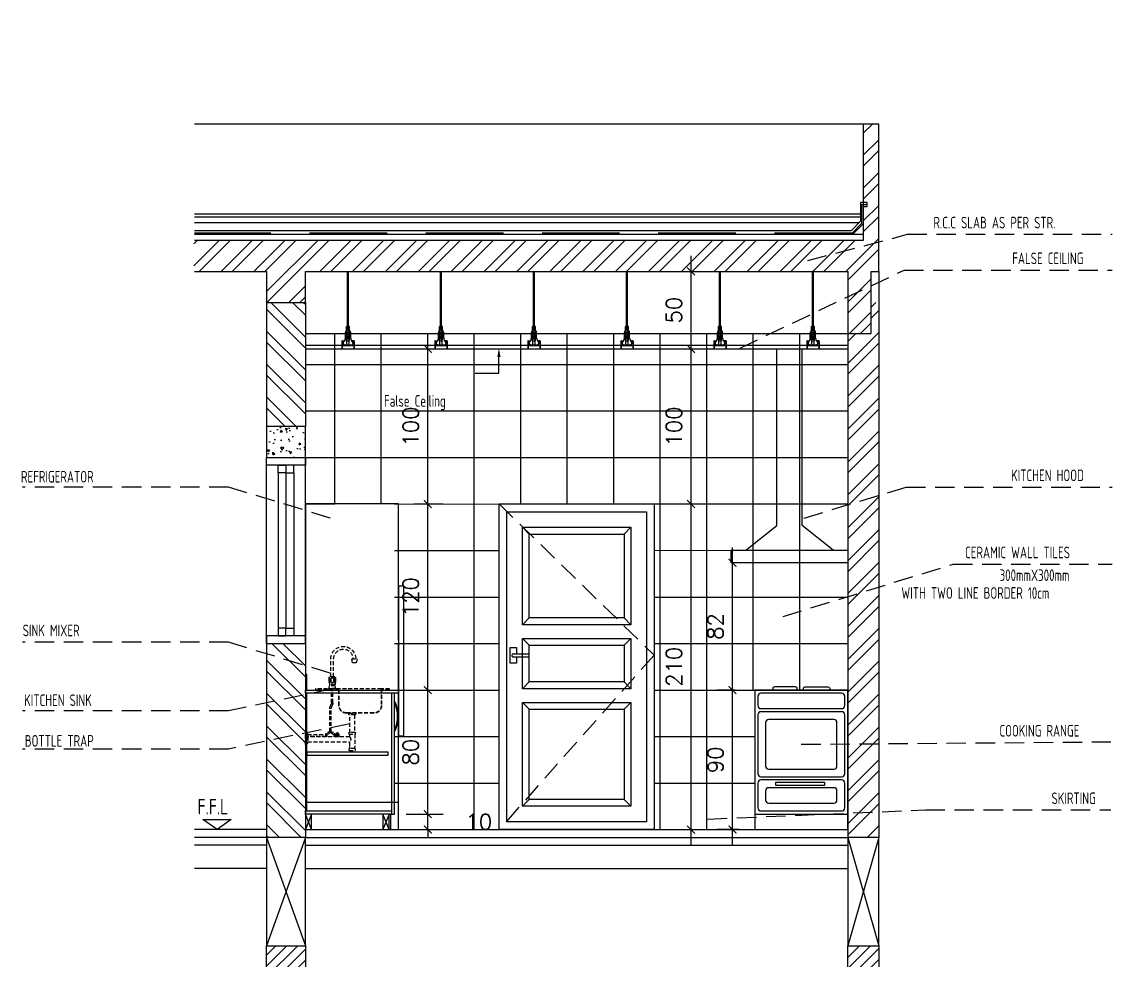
# Model space of a CAD drawing. Header units: centimetres. Extents: x -2623 to 107, y 3 to 2982.
# Drawn here: x -1938 to -1234, y 841 to 1446 of the extents above; entities that cross this region are included whole.
import ezdxf
from ezdxf.xclip import XClip

# ---------------------------------------------------------------- set-up
doc = ezdxf.new("R2010")
doc.units = ezdxf.units.CM
doc.header["$LTSCALE"] = 100
doc.header["$MEASUREMENT"] = 0
doc.header["$XCLIPFRAME"] = 0
doc.header["$PDMODE"] = 35
for name, pattern in [('CENTER2', [1.125, 0.75, -0.125, 0.125, -0.125]), ('GRID$0$GRID$0$XREF GRID$0$GRIDS$0$CENTER', [2, 1.25, -0.25, 0.25, -0.25]), ('HIDDEN', [0.375, 0.25, -0.125])]:
    doc.linetypes.add(name, pattern=pattern)
for name, color, linetype in [('A0-01 FLOOR PLANS$0$WALL-01', 7, 'Continuous'), ('CEILING', 161, 'Continuous'), ('CEILING HANGER', 8, 'Continuous'), ('DIM', 1, 'Continuous'), ('DOOR', 1, 'Continuous'), ('FINISHES', 4, 'Continuous'), ('FURNITURE', 111, 'Continuous'), ('GRID$0$XREF GRID', 11, 'GRID$0$GRID$0$XREF GRID$0$GRIDS$0$CENTER'), ('HATCH', 8, 'Continuous'), ('HIDDEN -03', 8, 'HIDDEN'), ('ID_Flooring_02', 127, 'Continuous'), ('IDT-13Light-Hidden', 1, 'HIDDEN'), ('IDT-TXT25', 3, 'Continuous'), ('KIT', 11, 'Continuous'), ('KITCHEN', 11, 'Continuous'), ('LEVEL', 2, 'Continuous'), ('SLAB H', 250, 'Continuous'), ('TEXT', 3, 'Continuous'), ('WALL HAT', 8, 'Continuous'), ('WALL HATCH', 252, 'Continuous'), ('WALL-01', 7, 'Continuous'), ('WALL-02', 3, 'Continuous'), ('WALL-03', 2, 'Continuous'), ('WALL-04', 1, 'Continuous'), ('WALL-06', 9, 'Continuous'), ('WINDOW', 1, 'Continuous')]:
    doc.layers.add(name, color=color, linetype=linetype)
doc.styles.add('HB25Small', font='ARCHSTYL.SHX', dxfattribs={"width": 0.8, "height": 2.5})
doc.styles.add('ISO', font='isocp2.shx', dxfattribs={"width": 0.8})
doc.styles.add('ROMANS', font='romans')
doc.dimstyles.new('AS-17-100', dxfattribs={"dimtxt": 10, "dimasz": 5, "dimexe": 10, "dimexo": 10, "dimgap": 6, "dimtad": 1, "dimtoh": 1, "dimdec": 0, "dimdsep": 46, "dimtxsty": 'ROMANS', "dimblk1": 'ARCHTICK', "dimblk2": 'ARCHTICK', "dimsah": 1, "dimcen": 25, "dimdle": 10, "dimclrd": 1, "dimclre": 1, "dimclrt": 2, "dimadec": 0, "dimazin": 0, "dimtfac": 1, "dimtdec": 0, "dimtofl": 0, "dimtmove": 2, "dimatfit": 3, "dimldrblk": 'ARCHTICK', "dimfxl": 1, "dimtolj": 1, "dimtzin": 0, "dimarcsym": 0})
doc.dimstyles.new('DIM DET', dxfattribs={"dimtxt": 0.05, "dimasz": 0.025, "dimexe": 0.025, "dimexo": 0.025, "dimgap": 0.025, "dimtad": 1, "dimzin": 0, "dimdsep": 46, "dimtxsty": 'ISO', "dimblk": 'ARCHTICK', "dimcen": 0.1, "dimdle": 0.025, "dimclrd": 15, "dimclre": 15, "dimclrt": 2, "dimadec": 0, "dimazin": 0, "dimtfac": 1, "dimtmove": 2, "dimatfit": 0, "dimldrblk": 'ARCHTICK', "dimfxl": 0.17, "dimtzin": 1, "dimarcsym": 0})

# ---------------------------------------------------------------- blocks, each defined once
blk = doc.blocks.new('GRID')
at = {"layer": 'GRID$0$XREF GRID'}
for p, q in [((-1767.5, 2960.33, 0), (-1767.5, 522.76)), ((-1397.5, 2960.33, 0), (-1397.5, 522.76, 0))]:
    blk.add_line(p, q, dxfattribs=at)
blk = doc.blocks.new('A0-01 FLOOR PLANS')
at = {"layer": 'A0-01 FLOOR PLANS$0$WALL-01'}
blk.add_blockref('GRID', (0, 0), dxfattribs=at)
blk = doc.blocks.new('_ARCHTICK')
at = {"color": 0, "linetype": 'ByBlock', "const_width": 0.15}
blk.add_lwpolyline([(-0.5, -0.5), (0.5, 0.5)], dxfattribs=at)
blk = doc.blocks.new('SUP')
at = {"layer": 'CEILING HANGER', "extrusion": (-6.56544e-09, 1.61575e-05, 1)}
for p, q in [((-555.86, -4415.29, 0.02), (-555.86, -4347.85, 0.02)), ((-555.25, -4415.29, 0.02), (-555.25, -4347.85, 0.02)), ((-557.24, -4420.73, 0.02), (-557.24, -4417, 0.02)), ((-556.44, -4415.38, 0.02), (-556.44, -4413.19, 0.02)), ((-556.44, -4422.11, 0.02), (-556.44, -4415.38, 0.02)), ((-556.34, -4415.29, 0.02), (-554.71, -4415.29, 0.02)), ((-555.86, -4414.67, 0.02), (-555.86, -4414.7, 0.02)), ((-555.86, -4414.7, 0.02), (-555.84, -4414.74, 0.02)), ((-555.84, -4414.74, 0.02), (-555.82, -4414.77, 0.02)), ((-555.82, -4414.77, 0.02), (-555.79, -4414.79, 0.02)), ((-555.79, -4414.79, 0.02), (-555.75, -4414.82, 0.02)), ((-555.75, -4414.82, 0.02), (-555.71, -4414.84, 0.02)), ((-555.71, -4414.84, 0.02), (-555.66, -4414.85, 0.02)), ((-555.66, -4414.85, 0.02), (-555.61, -4414.86, 0.02)), ((-555.61, -4414.86, 0.02), (-555.56, -4414.86, 0.02)), ((-555.56, -4414.86, 0.02), (-555.5, -4414.86, 0.02)), ((-555.5, -4414.86, 0.02), (-555.45, -4414.85, 0.02)), ((-555.45, -4414.85, 0.02), (-555.4, -4414.84, 0.02)), ((-555.4, -4414.84, 0.02), (-555.36, -4414.82, 0.02)), ((-555.36, -4414.82, 0.02), (-555.32, -4414.79, 0.02)), ((-555.32, -4414.79, 0.02), (-555.29, -4414.77, 0.02)), ((-555.29, -4414.77, 0.02), (-555.27, -4414.74, 0.02)), ((-555.27, -4414.74, 0.02), (-555.26, -4414.7, 0.02)), ((-555.26, -4414.7, 0.02), (-555.25, -4414.67, 0.02)), ((-554.61, -4415.38, 0.02), (-554.61, -4413.19, 0.02)), ((-554.61, -4422.1, 0.02), (-554.61, -4415.38, 0.02)), ((-553.82, -4420.73, 0.02), (-553.82, -4417, 0.02)), ((-559.5, -4422.53, 0.02), (-559.5, -4426.15, 0.02)), ((-559.37, -4423.36, 0.02), (-559.5, -4423.36, 0.02)), ((-559.37, -4422.53, 0.02), (-559.37, -4426.15, 0.02)), ((-559.25, -4422.29, 0.02), (-557.67, -4422.29, 0.02)), ((-559.25, -4422.41, 0.02), (-557.74, -4422.41, 0.02)), ((-558.92, -4423.15, 0.02), (-558.92, -4423.41, 0.02)), ((-558.73, -4424.21, 0.02), (-558.9, -4423.57, 0.02)), ((-558.57, -4423.16, 0.02), (-558.6, -4423.08, 0.02)), ((-558.4, -4423.28, 0.02), (-558.4, -4423.28, 0.02)), ((-556.23, -4425.11, 0.02), (-557.55, -4425.11, 0.02)), ((-554.61, -4419.5, 0.02), (-556.44, -4419.5, 0.02)), ((-556.35, -4425.11, 0.02), (-556.35, -4421.21, 0.02)), ((-556.29, -4421.21, 0.02), (-556.35, -4421.21, 0.02)), ((-556.23, -4421.14, 0.02), (-556.23, -4420.6, 0.02)), ((-554.83, -4425.11, 0.02), (-556.23, -4425.11, 0.02)), ((-554.89, -4420.53, 0.02), (-556.17, -4420.53, 0.02)), ((-555.24, -4420.02, 0.02), (-555.82, -4420.02, 0.02)), ((-555.24, -4420.27, 0.02), (-555.82, -4420.27, 0.02)), ((-555.74, -4421.21, 0.02), (-555.77, -4420.78, 0.02)), ((-555.28, -4420.78, 0.02), (-555.77, -4420.78, 0.02)), ((-555.74, -4421.21, 0.02), (-555.31, -4421.21, 0.02)), ((-555.31, -4421.21, 0.02), (-555.28, -4420.78, 0.02)), ((-554.83, -4421.14, 0.02), (-554.83, -4420.6, 0.02)), ((-553.5, -4425.11, 0.02), (-554.83, -4425.11, 0.02)), ((-554.71, -4421.21, 0.02), (-554.77, -4421.21, 0.02)), ((-554.71, -4425.11, 0.02), (-554.71, -4421.21, 0.02)), ((-551.81, -4422.29, 0.02), (-553.39, -4422.29, 0.02)), ((-551.81, -4422.41, 0.02), (-553.32, -4422.41, 0.02)), ((-552.66, -4423.28, 0.02), (-552.66, -4423.28, 0.02)), ((-552.49, -4423.16, 0.02), (-552.46, -4423.08, 0.02)), ((-552.33, -4424.21, 0.02), (-552.15, -4423.57, 0.02)), ((-552.13, -4423.15, 0.02), (-552.13, -4423.41, 0.02)), ((-551.68, -4422.53, 0.02), (-551.68, -4426.15, 0.02)), ((-551.68, -4423.36, 0.02), (-551.56, -4423.36, 0.02)), ((-551.56, -4422.53, 0.02), (-551.56, -4426.15, 0.02)), ((-559.5, -4426.15, 0.02), (-559.5, -4427.62, 0.02)), ((-559.5, -4427.62, 0.02), (-559.37, -4427.62, 0.02)), ((-559.37, -4426.15, 0.02), (-559.37, -4427.62, 0.02)), ((-555.07, -4425.48, 0.02), (-555.99, -4425.48, 0.02)), ((-551.68, -4426.15, 0.02), (-551.68, -4427.62, 0.02)), ((-551.56, -4427.62, 0.02), (-551.68, -4427.62, 0.02)), ((-551.56, -4426.15, 0.02), (-551.56, -4427.62, 0.02))]:
    blk.add_line(p, q, dxfattribs=at)
at = {"layer": 'CEILING HANGER', "extrusion": (-6.56544e-09, 1.61575e-05, 1), "const_width": 0.244, "elevation": -0.07}
blk.add_lwpolyline([(-558.58, -4423.04, 1), (-559.07, -4423.04), (-559.07, -4423.22, 0.267949), (-558.99, -4423.35, -0.57735), (-558.99, -4423.61, 0.267949), (-559.07, -4423.75), (-559.07, -4424.04, 0.267949), (-558.99, -4424.17, -0.57735), (-558.99, -4424.43, 0.267949), (-559.07, -4424.56), (-559.07, -4424.85, 0.267949), (-558.99, -4424.98, -0.57735), (-558.99, -4425.25, 0.267949), (-559.07, -4425.38), (-559.07, -4425.7, 0.414214), (-558.92, -4425.85), (-558.23, -4425.85, 0.247529), (-558.1, -4425.78, -0.247529), (-557.98, -4425.72), (-557.55, -4425.72, -0.247529), (-557.43, -4425.78, 0.247529), (-557.3, -4425.85), (-555.79, -4425.85, 0.267949), (-555.66, -4425.77, -0.57735), (-555.4, -4425.77, 0.267949), (-555.26, -4425.85), (-553.76, -4425.85, 0.247529), (-553.63, -4425.78, -0.247529), (-553.51, -4425.72), (-553.08, -4425.72, -0.247529), (-552.95, -4425.78, 0.247529), (-552.83, -4425.85), (-552.14, -4425.85, 0.414214), (-551.99, -4425.7), (-551.99, -4425.38, 0.267949), (-552.07, -4425.25, -0.57735), (-552.07, -4424.98, 0.267949), (-551.99, -4424.85), (-551.99, -4424.56, 0.267949), (-552.07, -4424.43, -0.57735), (-552.07, -4424.17, 0.267949), (-551.99, -4424.04), (-551.99, -4423.75, 0.267949), (-552.07, -4423.61, -0.57735), (-552.07, -4423.35, 0.267949), (-551.99, -4423.22), (-551.99, -4423.04, 1), (-552.48, -4423.04)], format="xyb", dxfattribs=at)
at = {"layer": 'CEILING HANGER', "extrusion": (-6.56544e-09, 1.61575e-05, 1)}
for centre, radius in [((-555.53, -4417.24, -0.05), 0.342), ((-555.53, -4416.02, -0.05), 0.252), ((-555.53, -4418.46, -0.05), 0.252)]:
    blk.add_circle(centre, radius, dxfattribs=at)
for centre, radius, start, end in [((-554.37, -4417.4, -0.05), 2.89, 132.9462, 171.87884), ((-555.53, -4414.15, -0.05), 1.33, 104.50313, 133.57695), ((-555.53, -4414.15, -0.05), 1.33, 46.37131, 77.91646), ((-556.68, -4417.4, -0.05), 2.89, 8.12116, 47.05378), ((-559.25, -4422.53, -0.05), 0.244, 90, 179.99997), ((-559.25, -4422.53, -0.05), 0.122, 90, 179.99997), ((-558.74, -4423.15, -0.05), 0.183, 102.99763, 179.99997), ((-558.31, -4423.41, -0.05), 0.61, 179.99997, 195.00001), ((-557.47, -4423.62, -0.05), 1.37, 195.00001, 270), ((-558.75, -4423.09, -0.05), 0.122, 77.0024, 102.99763), ((-558.77, -4423.15, -0.05), 0.183, 20, 77.0024), ((-558.4, -4423.1, -0.05), 0.183, 200, 270), ((-558.4, -4423.1, -0.05), 0.183, 270, 357.8496), ((-557.85, -4423.12, -0.05), 0.366, 135.57546, 177.8496), ((-560.29, -4420.73, -0.05), 3.05, 315.57546, 359.99997), ((-555.53, -4421.14, -0.05), 1.33, 226.42304, 313.62869), ((-555.99, -4425.11, -0.05), 0.366, 179.99997, 270), ((-556.29, -4421.14, -0.05), 0.061, 270, 359.99997), ((-556.17, -4420.6, -0.05), 0.061, 90, 179.99997), ((-555.82, -4420.14, -0.05), 0.122, 90, 270), ((-555.24, -4420.14, -0.05), 0.122, 270, 90), ((-555.07, -4425.11, -0.05), 0.366, 270, 359.99997), ((-554.89, -4420.6, -0.05), 0.061, 359.99997, 90), ((-554.77, -4421.14, -0.05), 0.061, 179.99997, 270), ((-550.77, -4420.73, -0.05), 3.05, 179.99997, 224.42459), ((-553.58, -4423.62, -0.05), 1.37, 270, 344.99999), ((-553.21, -4423.12, -0.05), 0.366, 2.15038, 44.42459), ((-552.66, -4423.1, -0.05), 0.183, 182.15038, 270), ((-552.66, -4423.1, -0.05), 0.183, 270, 340.00002), ((-552.29, -4423.15, -0.05), 0.183, 102.99763, 160.00002), ((-552.3, -4423.09, -0.05), 0.122, 77.0024, 102.99763), ((-552.32, -4423.15, -0.05), 0.183, 359.99997, 77.0024), ((-552.74, -4423.41, -0.05), 0.61, 344.99999, 359.99997), ((-551.81, -4422.53, -0.05), 0.244, 359.99997, 90), ((-551.81, -4422.53, -0.05), 0.122, 359.99997, 90)]:
    blk.add_arc(centre, radius, start, end, dxfattribs=at)
blk = doc.blocks.new('FALSE CEILING')
at = {"xscale": -1}
for p in [(-1545.11, 4427.62, -0.02), (-1485.11, 4427.62, -0.02), (-1425.11, 4427.62, -0.02), (-1365.11, 4427.62, -0.02), (-1305.11, 4427.62, -0.02), (-1245.11, 4427.62, -0.02), (-1185.11, 4427.62, -0.02), (-1125.11, 4427.62, -0.02), (-1065.11, 4427.62, -0.02), (-1005.11, 4427.62, -0.02), (-945.11, 4427.62, -0.02), (-885.11, 4427.62, -0.02), (-825.11, 4427.62, -0.02), (-765.11, 4427.62, -0.02), (-705.11, 4427.62, -0.02), (-645.11, 4427.62, -0.02), (-585.11, 4427.62, -0.02), (-525.11, 4427.62, -0.02), (-465.11, 4427.62, -0.02), (-405.11, 4427.62, -0.02), (-345.11, 4427.62, -0.02), (-285.11, 4427.62, -0.02), (-225.11, 4427.62, -0.02), (-165.11, 4427.62, -0.02), (-105.11, 4427.62, -0.02), (-45.11, 4427.62, -0.02), (14.89, 4427.62, -0.02), (74.89, 4427.62, -0.02), (134.89, 4427.62, -0.02), (194.89, 4427.62, -0.02), (254.89, 4427.62, -0.02), (314.89, 4427.62, -0.02), (374.89, 4427.62, -0.02), (434.89, 4427.62, -0.02)]:
    blk.add_blockref('SUP', p, dxfattribs=at)
blk = doc.blocks.new('WI')
at = {"layer": 'HATCH'}
h = blk.add_hatch(dxfattribs=at)
h.set_pattern_fill('AR-CONC', color=256, scale=2, angle=-90, style=0)
h.set_pattern_definition([(230, (1877.987, 94.732), (-14.345204, 1.255043), [1.5, -16.5]), (175, (1877.987, 94.732), (2.775027, -15.04384), [1.2, -13.2]), (280.45144, (1876.791, 94.836), (-11.570177, -13.7888), [1.274804, -14.02284]), (226.1842, (1877.987, 90.732), (-21.34483, 3.310386), [2.25, -24.75]), (276.63564, (1876.208, 91.008), (-18.69324, -19.48237), [1.91221, -21.03428]), (171.18416, (1877.987, 90.732), (-18.69324, -19.48237), [1.8, -19.8]), (201, (1875.987, 91.732), (-11.93814, 8.052378), [1.5, -16.5]), (146, (1875.987, 91.732), (-4.866307, -14.503), [1.2, -13.2]), (251.45144, (1874.992, 92.403), (-16.80445, -6.450623), [1.274804, -14.02284]), (217.5, (1877.9867, 94.732), (-0.243197, -6.657877), [0, -13.04, 0, -13.4, 0, -13.25]), (187.5, (1877.987, 94.732), (-5.261391, -7.888234), [0, -7.64, 0, -12.74, 0, -5.05]), (147.5, (1882.4467, 94.732), (-10.676449, 0.4510974), [0, -5, 0, -15.6, 0, -20.7]), (137.5, (1884.447, 94.732), (-11.663723, -2.0021), [0, -6.5, 0, -10.36, 0, -14.7])])
h.paths.add_polyline_path([(-1805.78, 1189.73), (-1830.78, 1189.73), (-1830.78, 1169.73), (-1805.78, 1169.73)])
at = {"layer": 'WALL-01'}
for p, q in [((-1810.78, 1189.73, 0), (-1830.78, 1189.73, 0)), ((-1830.78, 1049.73), (-1805.78, 1049.73, 0))]:
    blk.add_line(p, q, dxfattribs=at)
at = {"layer": 'WALL-01', "color": 3}
for p, q in [((-1805.78, 1189.73), (-1830.78, 1189.73, 0)), ((-1830.78, 1189.73, 0), (-1830.78, 1169.73, 0)), ((-1805.78, 1169.73), (-1805.78, 1189.73))]:
    blk.add_line(p, q, dxfattribs=at)
at = {"layer": 'WALL-03', "linetype": 'Continuous'}
for p, q in [((-1830.78, 1049.73), (-1830.78, 1169.73)), ((-1805.78, 1049.73, 0), (-1805.78, 1169.73, 0))]:
    blk.add_line(p, q, dxfattribs=at)
for points in [[(-1823.28, 1164.73), (-1818.28, 1164.73), (-1818.28, 1159.73), (-1823.28, 1159.73)], [(-1813.28, 1164.73), (-1818.28, 1164.73), (-1818.28, 1159.73), (-1813.28, 1159.73)], [(-1823.28, 1054.73), (-1818.28, 1054.73), (-1818.28, 1059.73), (-1823.28, 1059.73)], [(-1813.28, 1054.73), (-1818.28, 1054.73), (-1818.28, 1059.73), (-1813.28, 1059.73)]]:
    blk.add_lwpolyline(points, close=True, dxfattribs=at)
at = {"layer": 'WINDOW'}
for p, q in [((-1823.28, 1159.73, 0), (-1823.28, 1059.73, 0)), ((-1818.28, 1159.73, 0), (-1818.28, 1059.73, 0)), ((-1813.28, 1159.73), (-1813.28, 1059.73))]:
    blk.add_line(p, q, dxfattribs=at)
at = {"layer": 'WINDOW', "color": 2, "elevation": 0}
for points in [[(-1830.78, 1169.73), (-1805.78, 1169.73), (-1805.78, 1164.73), (-1830.78, 1164.73)], [(-1830.78, 1049.73), (-1805.78, 1049.73), (-1805.78, 1054.73), (-1830.78, 1054.73)]]:
    blk.add_lwpolyline(points, close=True, dxfattribs=at)
blk = doc.blocks.new('A$C57C0287A')
at = {"layer": 'WALL-04'}
for p, q in [((0.04, 0.1), (0, 0)), ((0.04, 0), (0, 0.1)), ((0.54, 0.1), (0.5, 0)), ((0.54, 0), (0.5, 0.1))]:
    blk.add_line(p, q, dxfattribs=at)
for points in [[(0, 0.9), (0.01, 0.9), (0.01, 1), (0, 1)], [(0, 0.9), (0.6, 0.9), (0.6, 0.88), (0, 0.88)], [(0.01, 0.88), (0, 0.88), (0, 0.12), (0.01, 0.12)], [(0.555, 0.1), (0.575, 0.1), (0.575, 0.88), (0.555, 0.88)], [(0.535, 0.5), (0.01, 0.5), (0.01, 0.48), (0.535, 0.48)], [(0, 0.12), (0.555, 0.12), (0.555, 0.1), (0, 0.1)], [(0.04, 0.1), (0, 0.1), (0, 0), (0.04, 0)], [(0.54, 0.1), (0.5, 0.1), (0.5, 0), (0.54, 0)]]:
    blk.add_lwpolyline(points, close=True, dxfattribs=at)
at = {"layer": 'WALL-04', "elevation": 0}
blk.add_lwpolyline([(0.54, 0.1), (0.55, 0.1), (0.55, 0), (0.54, 0)], close=True, dxfattribs=at)
at = {"layer": 'WALL-04'}
for radius, start, end in [(0.2125, 331.92751, 28.07249), (0.2075, 334.63732, 25.36268)]:
    blk.add_arc((0.3875, 0.73), radius, start, end, dxfattribs=at)
blk = doc.blocks.new('A$C27385ED2')
at = {"color": 251}
for p, q in [((-17.2, 75.5), (-22, 73)), ((-22, 73), (-22, 44)), ((-22, 73), (22, 73)), ((-17.2, 77.5), (-17.2, 75.5)), ((-17.2, 77.5), (17.2, 77.5)), ((-17.2, 75.5), (17.2, 75.5)), ((17.2, 77.5), (17.2, 75.5)), ((17.2, 75.5), (22, 73)), ((22, 73), (22, 44)), ((-22.5, 1), (-18, 20)), ((-22.5, 1), (-22.5, 0)), ((-22.5, 1), (22.5, 1)), ((-22.5, 0), (22.5, 0)), ((-22, 44), (-19.1, 38.6)), ((-18.5, 36.2), (-18.5, 28.5)), ((-18.5, 28.5), (18.5, 28.5)), ((-18.5, 28.5), (-17.5, 25.5)), ((-18, 20), (18, 20)), ((-17.5, 25.5), (17.5, 25.5)), ((-17.4, 44), (-7.8, 44)), ((-17.3, 61.4), (-17.3, 45.3)), ((-15.5, 20), (-15, 25.5)), ((-8, 61.5), (-8, 45.5)), ((17.4, 44), (7.8, 44)), ((8, 61.5), (8, 45.5)), ((15.5, 20), (15, 25.5)), ((17.3, 61.4), (17.3, 45.3)), ((18.5, 28.5), (17.5, 25.5)), ((22.5, 1), (18, 20)), ((18.5, 36.2), (18.5, 28.5)), ((22, 44), (19.1, 38.6)), ((22.5, 1), (22.5, 0))]:
    blk.add_line(p, q, dxfattribs=at)
for centre, radius, start, end in [((-34, 60.3), 16.7, 3.59264, 44.33483), ((5.7, 60.5), 13.8, 130.81779, 175.78341), ((0, 67.1), 5, 49.18221, 130.81779), ((-5.7, 60.5), 13.8, 4.21659, 49.18221), ((34, 60.3), 16.7, 135.66517, 176.40736), ((-37.3, 53.3), 22, 322.58773, 330.16369), ((-23.5, 36.2), 5, 0, 28.30076), ((-22.3, 45.3), 5, 324.03892, 0), ((-3, 45.5), 5, 180, 215.96108), ((6.4, 52.3), 16.6, 215.96108, 236.64562), ((0, 42.6), 5, 236.64562, 303.35438), ((-6.4, 52.3), 16.6, 303.35438, 324.03892), ((3, 45.5), 5, 324.03892, 0), ((22.3, 45.3), 5, 180, 215.96108), ((37.3, 53.3), 22, 209.83631, 217.41227), ((23.5, 36.2), 5, 151.69924, 180)]:
    blk.add_arc(centre, radius, start, end, dxfattribs=at)
blk = doc.blocks.new('Sink Section')
at = {"color": 251}
for p, q in [((-182.4, 403.5), (-182.4, 518.8)), ((-164.4, 403.5), (-164.4, 518.8)), ((-543.7, 318), (-541.7, 318)), ((-489.7, 326), (-218.9, 326)), ((-64.9, 318), (-66.9, 318)), ((-318.7, 33.3), (-318.7, -46.6)), ((-203.8, 28), (-192.9, 28)), ((-203.8, 22), (-192.9, 22)), ((-14.3, 31.9), (-131.9, 31.9)), ((-131.9, 18.1), (-14.3, 18.1)), ((-318.7, -46.6), (-317.8, -50.4)), ((-317.8, -58.8), (-318.7, -59.8)), ((-318.7, -59.8), (-285.3, -59.8)), ((-317.8, -50.4), (-317.8, -58.8)), ((-286.3, -50.4), (-285.3, -46.6)), ((-286.3, -58.8), (-286.3, -50.4)), ((-285.3, -59.8), (-286.3, -58.8))]:
    blk.add_line(p, q, dxfattribs=at)
for points in [[(-327.8, 493.8), (-305, 493.8), (-299, 518.8), (-333.8, 518.8)], [(-147.6, 42.7), (-147.6, 48.6), (-177.2, 48.6), (-177.2, 42.7)]]:
    blk.add_lwpolyline(points, close=True, dxfattribs=at)
for points in [[(-543.7, 318), (-543.7, 326), (-489.7, 326), (-489.7, 218, 0.414214), (-441.7, 170), (-266.9, 170, 0.414214), (-218.9, 218), (-218.9, 326), (-64.9, 326), (-64.9, 318)], [(-541.7, 318), (-541.7, 324), (-491.7, 324), (-491.7, 218, 0.414214), (-441.7, 168), (-266.9, 168, 0.414214), (-216.9, 218), (-216.9, 324), (-66.9, 324), (-66.9, 318)], [(-167.4, 48.6), (-167.4, 196.4, 0.080612), (-169, 205.8), (-176.9, 226.6, -0.080612), (-178.4, 236.1), (-178.4, 324)], [(-157.4, 48.6), (-157.4, 196.4, 0.080612), (-159, 205.8), (-166.9, 226.6, -0.080612), (-168.4, 236.1), (-168.4, 324)], [(-207.7, 43.7, 0.221339), (-216.5, 25, 0.094496), (-214.7, 16, 0.094496)], [(-172.8, 42.7), (-172.8, 38.8, -0.414214), (-177.7, 33.9), (-186, 33.9)], [(-152.1, 42.7), (-152.1, 38.8, 0.414214), (-147.1, 33.9), (-138.8, 33.9)], [(-14.7, 21.2, -0.019606), (-14.8, 25, -0.162853), (-4.9, 54.5)]]:
    blk.add_lwpolyline(points, format="xyb", dxfattribs=at)
for points in [[(-282.5, 157.5, 0.414214), (-280.5, 159.5), (-280.5, 168), (-323.5, 168), (-323.5, 159.5, 0.414214), (-321.5, 157.5)], [(-321.5, 43.8), (-282.5, 43.8, -0.414214), (-280.5, 41.8), (-280.5, 33.3), (-323.5, 33.3), (-323.5, 41.8, -0.414214)], [(0, 32.5), (-1.1, 32.5, 0.40432), (-15, 18), (-15, -18, 0.40432), (-1.1, -32.5), (0, -32.5)], [(-322.2, -60.6), (-322.2, -59.8), (-281.8, -59.8), (-281.8, -60.6), (-280.8, -60.6), (-280.8, -68.9, -0.414214), (-282.8, -70.9), (-321.2, -70.9, -0.414214), (-323.2, -68.9), (-323.2, -60.6)]]:
    blk.add_lwpolyline(points, format="xyb", close=True, dxfattribs=at)
for points in [[(-318, 157.5), (-318, 43.8), (-286, 43.8), (-286, 157.5)], [(-285.3, 33.3), (-285.3, 16), (-15, 16)], [(-203.8, 16), (-203.8, 43.7), (-207.7, 43.7), (-207.7, 16)], [(-186, 16), (-186, 37.8), (-192.9, 37.8), (-192.9, 16)], [(-131.9, 16), (-131.9, 37.8), (-138.8, 37.8), (-138.8, 16)], [(-4.9, 54.5), (0, 54.5), (0, -4.5)], [(-15, -16), (-285.3, -16), (-285.3, -46.6)]]:
    blk.add_lwpolyline(points, dxfattribs=at)
for centre, radius, start, end in [((-244.9, 518.8), 80.5, 0, 180), ((-244.9, 518.8), 62.5, 0, 180), ((-271.5, 0), 21.1, 130.72064, 229.27936)]:
    blk.add_arc(centre, radius, start, end, dxfattribs=at)
at = {"color": 251, "linetype": 'Continuous', "extrusion": (0, 0, -1), "xscale": -1, "zscale": -1}
blk.add_blockref('A$C27385ED2', (173.4, 326), dxfattribs=at)
blk = doc.blocks.new('A$C377B5602')
at = {"layer": 'FURNITURE'}
for p, q in [((0, 1.2221), (0, 2.1)), ((0, 2.1), (0.6, 2.1)), ((0.6, 2.1), (0.6, 1.2221)), ((0, 1.2221), (0, 1.199)), ((0, 0.1736), (0, 1.199)), ((0.6, 1.2221), (0.6, 1.199)), ((0.6, 1.199), (0.6, 0.1736))]:
    blk.add_line(p, q, dxfattribs=at)
blk.add_lwpolyline([(0, 0.1736), (0.6, 0.1736), (0.6, 0), (0, 0)], close=True, dxfattribs=at)
blk = doc.blocks.new('OVEN')
at = {"layer": 'KITCHEN'}
blk.add_line((-868.94, 934.75), (-808.94, 934.75), dxfattribs=at)
for points in [[(-868.94, 924.75), (-808.94, 924.75), (-808.94, 1014.75), (-868.94, 1014.75)], [(-823.94, 953.25), (-855.27, 953.25), (-855.27, 955.25), (-823.94, 955.25)]]:
    blk.add_lwpolyline(points, close=True, dxfattribs=at)
for points in [[(-857.29, 1014.75), (-841.61, 1014.75), (-841.61, 1015.75, 0.414214), (-842.61, 1016.75), (-856.29, 1016.75, 0.414214), (-857.29, 1015.75)], [(-820.59, 1014.75), (-837.61, 1014.75), (-837.61, 1015.75, -0.414214), (-836.61, 1016.75), (-821.59, 1016.75, -0.414214), (-820.59, 1015.75)], [(-864.94, 1002.75), (-812.94, 1002.75, 0.414214), (-810.94, 1004.75), (-810.94, 1010.75, 0.414214), (-812.94, 1012.75), (-864.94, 1012.75, 0.414214), (-866.94, 1010.75), (-866.94, 1004.75, 0.414214)], [(-864.94, 958.75), (-812.94, 958.75, 0.414214), (-810.94, 960.75), (-810.94, 998.75, 0.414214), (-812.94, 1000.75), (-864.94, 1000.75, 0.414214), (-866.94, 998.75), (-866.94, 960.75, 0.414214)], [(-859.94, 963.75), (-817.94, 963.75, 0.414214), (-815.94, 965.75), (-815.94, 993.75, 0.414214), (-817.94, 995.75), (-859.94, 995.75, 0.414214), (-861.94, 993.75), (-861.94, 965.75, 0.414214)], [(-864.94, 936.75), (-812.94, 936.75, 0.414214), (-810.94, 938.75), (-810.94, 954.75, 0.414214), (-812.94, 956.75), (-864.94, 956.75, 0.414214), (-866.94, 954.75), (-866.94, 938.75, 0.414214)], [(-859.94, 941.75), (-817.94, 941.75, 0.414214), (-815.94, 943.75), (-815.94, 949.75, 0.414214), (-817.94, 951.75), (-859.94, 951.75, 0.414214), (-861.94, 949.75), (-861.94, 943.75, 0.414214)]]:
    blk.add_lwpolyline(points, format="xyb", close=True, dxfattribs=at)
blk = doc.blocks.new('A$C73623B94')
at = {"layer": 'HIDDEN -03', "ltscale": 0.4}
for p, q in [((0.2448, 0.2408, 0), (0.2448, 1.38, 0)), ((0.4077, 0.2408, 0), (0.4077, 1.38, 0)), ((0.044, 0.0821, 0), (0.2448, 0.2408, 0)), ((0.6086, 0.0821, 0), (0.4077, 0.2408, 0))]:
    blk.add_line(p, q, dxfattribs=at)
blk.add_lwpolyline([(-0.05, 0.0821), (0.7025, 0.0821), (0.7025, 0), (-0.05, 0)], close=True, dxfattribs=at)
blk = doc.blocks.new('*D102')
at = {"layer": 'Defpoints', "color": 0, "transparency": 16777216}
for p in [(-1526, 1134.75), (-1506.15, 1134.75), (-1529.98, 924.75, 0)]:
    blk.add_point(p, dxfattribs=at)
at = {"layer": 'DIM', "color": 1, "lineweight": -2, "transparency": 16777216}
for p, q in [((-1506.15, 914.75), (-1506.15, 1144.75)), ((-1516, 1134.75), (-1496.15, 1134.75)), ((-1519.98, 924.75), (-1496.15, 924.75))]:
    blk.add_line(p, q, dxfattribs=at)
at = {"layer": 'DIM', "color": 1, "lineweight": -2, "transparency": 16777216, "xscale": 5, "yscale": 5, "zscale": 5}
for p, rotation in [((-1506.15, 1134.75), 90), ((-1506.15, 924.75), 270)]:
    blk.add_blockref('_ARCHTICK', p, dxfattribs=dict(at, rotation=rotation))
at = {"layer": 'DIM', "color": 2, "transparency": 16777216, "insert": (-1517.15, 1029.75), "char_height": 10, "attachment_point": 5, "rotation": 90, "style": 'ROMANS'}
blk.add_mtext('\\A1;210', dxfattribs=at)
blk = doc.blocks.new('*D103')
at = {"layer": 'Defpoints', "color": 0, "transparency": 16777216}
for p in [(-1506.15, 1234.75), (-1506.15, 1234.75), (-1526, 1134.75)]:
    blk.add_point(p, dxfattribs=at)
at = {"layer": 'DIM', "color": 1, "lineweight": -2, "transparency": 16777216}
for p, q in [((-1506.15, 1124.75), (-1506.15, 1244.75)), ((-1516, 1134.75), (-1496.15, 1134.75))]:
    blk.add_line(p, q, dxfattribs=at)
at = {"layer": 'DIM', "color": 1, "lineweight": -2, "transparency": 16777216, "xscale": 5, "yscale": 5, "zscale": 5}
for p, rotation in [((-1506.15, 1234.75), 90), ((-1506.15, 1134.75), 270)]:
    blk.add_blockref('_ARCHTICK', p, dxfattribs=dict(at, rotation=rotation))
at = {"layer": 'DIM', "color": 2, "transparency": 16777216, "insert": (-1517.15, 1184.75), "char_height": 10, "attachment_point": 5, "rotation": 90, "style": 'ROMANS'}
blk.add_mtext('\\A1;100', dxfattribs=at)
blk = doc.blocks.new('*D104')
at = {"layer": 'Defpoints', "color": 0, "transparency": 16777216}
for p in [(-1506.15, 1284.75), (-1506.15, 1284.75), (-1506.15, 1234.75)]:
    blk.add_point(p, dxfattribs=at)
at = {"layer": 'DIM', "color": 1, "lineweight": -2, "transparency": 16777216}
blk.add_line((-1506.15, 1224.75), (-1506.15, 1294.75), dxfattribs=at)
at = {"layer": 'DIM', "color": 1, "lineweight": -2, "transparency": 16777216, "xscale": 5, "yscale": 5, "zscale": 5}
for p, rotation in [((-1506.15, 1284.75), 90), ((-1506.15, 1234.75), 270)]:
    blk.add_blockref('_ARCHTICK', p, dxfattribs=dict(at, rotation=rotation))
at = {"layer": 'DIM', "color": 2, "transparency": 16777216, "insert": (-1517.15, 1259.75), "char_height": 10, "attachment_point": 5, "rotation": 90, "style": 'ROMANS'}
blk.add_mtext('\\A1;50', dxfattribs=at)
blk = doc.blocks.new('*D105')
at = {"layer": 'Defpoints', "color": 0, "transparency": 16777216}
for p in [(-1700, 934.75), (-1676, 934.75), (-1700, 924.75, 0)]:
    blk.add_point(p, dxfattribs=at)
at = {"layer": 'DIM', "color": 1, "lineweight": -2, "transparency": 16777216}
for p, q in [((-1676, 934.75), (-1676, 939.75)), ((-1690, 934.75), (-1666, 934.75)), ((-1690, 924.75), (-1666, 924.75)), ((-1676, 924.75), (-1676, 919.75))]:
    blk.add_line(p, q, dxfattribs=at)
at = {"layer": 'DIM', "color": 1, "lineweight": -2, "transparency": 16777216, "xscale": 5, "yscale": 5, "zscale": 5}
for p, rotation in [((-1676, 934.75), 270), ((-1676, 924.75), 90)]:
    blk.add_blockref('_ARCHTICK', p, dxfattribs=dict(at, rotation=rotation))
at = {"layer": 'DIM', "color": 2, "transparency": 16777216, "insert": (-1643, 929.75), "char_height": 10, "attachment_point": 5, "style": 'ROMANS'}
blk.add_mtext('\\A1;10', dxfattribs=at)
blk = doc.blocks.new('*D106')
at = {"layer": 'Defpoints', "color": 0, "transparency": 16777216}
for p in [(-1695, 1014.75), (-1676, 1014.75), (-1700, 934.75)]:
    blk.add_point(p, dxfattribs=at)
at = {"layer": 'DIM', "color": 1, "lineweight": -2, "transparency": 16777216}
for p, q in [((-1676, 924.75), (-1676, 1024.75)), ((-1685, 1014.75), (-1666, 1014.75)), ((-1690, 934.75), (-1666, 934.75))]:
    blk.add_line(p, q, dxfattribs=at)
at = {"layer": 'DIM', "color": 1, "lineweight": -2, "transparency": 16777216, "xscale": 5, "yscale": 5, "zscale": 5}
for p, rotation in [((-1676, 1014.75), 90), ((-1676, 934.75), 270)]:
    blk.add_blockref('_ARCHTICK', p, dxfattribs=dict(at, rotation=rotation))
at = {"layer": 'DIM', "color": 2, "transparency": 16777216, "insert": (-1687, 974.75), "char_height": 10, "attachment_point": 5, "rotation": 90, "style": 'ROMANS'}
blk.add_mtext('\\A1;80', dxfattribs=at)
blk = doc.blocks.new('*D107')
at = {"layer": 'Defpoints', "color": 0, "transparency": 16777216}
for p in [(-1695, 1134.75), (-1676, 1134.75), (-1695, 1014.75)]:
    blk.add_point(p, dxfattribs=at)
at = {"layer": 'DIM', "color": 1, "lineweight": -2, "transparency": 16777216}
for p, q in [((-1676, 1004.75), (-1676, 1144.75)), ((-1685, 1134.75), (-1666, 1134.75)), ((-1685, 1014.75), (-1666, 1014.75))]:
    blk.add_line(p, q, dxfattribs=at)
at = {"layer": 'DIM', "color": 1, "lineweight": -2, "transparency": 16777216, "xscale": 5, "yscale": 5, "zscale": 5}
for p, rotation in [((-1676, 1134.75), 90), ((-1676, 1014.75), 270)]:
    blk.add_blockref('_ARCHTICK', p, dxfattribs=dict(at, rotation=rotation))
at = {"layer": 'DIM', "color": 2, "transparency": 16777216, "insert": (-1687, 1074.75), "char_height": 10, "attachment_point": 5, "rotation": 90, "style": 'ROMANS'}
blk.add_mtext('\\A1;120', dxfattribs=at)
blk = doc.blocks.new('*D108')
at = {"layer": 'Defpoints', "color": 0, "transparency": 16777216}
for p in [(-1676, 1234.75), (-1676, 1234.75), (-1695, 1134.75)]:
    blk.add_point(p, dxfattribs=at)
at = {"layer": 'DIM', "color": 1, "lineweight": -2, "transparency": 16777216}
for p, q in [((-1676, 1124.75), (-1676, 1244.75)), ((-1685, 1134.75), (-1666, 1134.75))]:
    blk.add_line(p, q, dxfattribs=at)
at = {"layer": 'DIM', "color": 1, "lineweight": -2, "transparency": 16777216, "xscale": 5, "yscale": 5, "zscale": 5}
for p, rotation in [((-1676, 1234.75), 90), ((-1676, 1134.75), 270)]:
    blk.add_blockref('_ARCHTICK', p, dxfattribs=dict(at, rotation=rotation))
at = {"layer": 'DIM', "color": 2, "transparency": 16777216, "insert": (-1687, 1184.75), "char_height": 10, "attachment_point": 5, "rotation": 90, "style": 'ROMANS'}
blk.add_mtext('\\A1;100', dxfattribs=at)
blk = doc.blocks.new('*D109')
at = {"layer": 'Defpoints', "color": 0, "transparency": 16777216}
for p in [(-1479.39, 1014.75), (-1467.49, 1014.75), (-1465, 924.75)]:
    blk.add_point(p, dxfattribs=at)
at = {"layer": 'DIM', "color": 1, "lineweight": -2, "transparency": 16777216}
for p, q in [((-1479.39, 914.75), (-1479.39, 1024.75)), ((-1477.49, 1014.75), (-1489.39, 1014.75)), ((-1475, 924.75), (-1489.39, 924.75))]:
    blk.add_line(p, q, dxfattribs=at)
at = {"layer": 'DIM', "color": 1, "lineweight": -2, "transparency": 16777216, "xscale": 5, "yscale": 5, "zscale": 5}
for p, rotation in [((-1479.39, 1014.75), 90), ((-1479.39, 924.75), 270)]:
    blk.add_blockref('_ARCHTICK', p, dxfattribs=dict(at, rotation=rotation))
at = {"layer": 'DIM', "color": 2, "transparency": 16777216, "insert": (-1490.39, 969.75), "char_height": 10, "attachment_point": 5, "rotation": 90, "style": 'ROMANS'}
blk.add_mtext('\\A1;90', dxfattribs=at)
blk = doc.blocks.new('*D110')
at = {"layer": 'Defpoints', "color": 0, "transparency": 16777216}
for p in [(-1479.39, 1096.75), (-1479.39, 1096.75), (-1467.49, 1014.75)]:
    blk.add_point(p, dxfattribs=at)
at = {"layer": 'DIM', "color": 1, "lineweight": -2, "transparency": 16777216}
for p, q in [((-1479.39, 1004.75), (-1479.39, 1106.75)), ((-1477.49, 1014.75), (-1489.39, 1014.75))]:
    blk.add_line(p, q, dxfattribs=at)
at = {"layer": 'DIM', "color": 1, "lineweight": -2, "transparency": 16777216, "xscale": 5, "yscale": 5, "zscale": 5}
for p, rotation in [((-1479.39, 1096.75), 90), ((-1479.39, 1014.75), 270)]:
    blk.add_blockref('_ARCHTICK', p, dxfattribs=dict(at, rotation=rotation))
at = {"layer": 'DIM', "color": 2, "transparency": 16777216, "insert": (-1490.39, 1055.75), "char_height": 10, "attachment_point": 5, "rotation": 90, "style": 'ROMANS'}
blk.add_mtext('\\A1;82', dxfattribs=at)

msp = doc.modelspace()

# ---------------------------------------------------------------- hatches: boundary and pattern name
at = {"layer": 'HATCH'}
h = msp.add_hatch(dxfattribs=at)
h.set_pattern_fill('ANSI32', color=256, scale=40, style=0)
h.set_pattern_definition([(45, (-4376.673, 7711.837), (-10.606602, 10.606602), []), (45, (-4369.602, 7711.837), (-10.606602, 10.606602), [])])
h.paths.add_polyline_path([(-1826.93, 1304.75), (-1394.99, 1304.75), (-1394.99, 1326.62), (-1392.49, 1326.62), (-1392.49, 1329.12), (-1394.99, 1329.12), (-1394.98, 1379.76), (-1385, 1379.76), (-1385, 1284.75), (-1390, 1284.75), (-1390, 1244.75), (-1405, 1244.75), (-1405, 1284.75), (-1755, 1284.75), (-1755, 1264.75), (-1780, 1264.75), (-1780, 1284.75), (-1826.93, 1284.75)])
h = msp.add_hatch(dxfattribs=at)
h.set_pattern_fill('ANSI32', color=256, scale=40, style=0)
h.set_pattern_definition([(135, (-739.007, 1598.17), (-10.6066, -10.6066), []), (135, (-739.007, 1605.24), (-10.6066, -10.6066), [])])
h.paths.add_polyline_path([(-1780, 1264.75), (-1780, 1184.75), (-1760, 1184.75), (-1755, 1184.75), (-1755, 1264.75)])
h.paths.add_polyline_path([(-1780, 1044.75), (-1780, 919.75), (-1755, 919.75), (-1755, 1044.75)])
at = {"layer": 'SLAB H'}
h = msp.add_hatch(dxfattribs=at)
h.set_pattern_fill('ANSI37', color=256, scale=40, angle=180, style=0)
h.set_pattern_definition([(225, (-1012393.51, 720.4905), (3.535533906, -3.535533906), []), (315, (-1012393.51, 720.4905), (3.535533906, 3.535533906), [])])
h.paths.add_polyline_path([(-1394.99, 1331.62), (-1394.99, 1309.75), (-1394.99, 1309.75)])
at = {"layer": 'WALL HAT'}
h = msp.add_hatch(dxfattribs=at)
h.set_pattern_fill('ANSI32', color=256, scale=40)
h.paths.add_polyline_path([(-1405, 1244.75), (-1390, 1244.75), (-1390, 1264.75), (-1385, 1264.75), (-1385, 919.75), (-1405, 919.75)])
at = {"layer": 'WALL HATCH'}
h = msp.add_hatch(dxfattribs=at)
h.set_pattern_fill('ANSI31', color=256, scale=40, style=0)
h.set_pattern_definition([(45, (-213427.342, -43091.9317), (-3.53553391, 3.53553391), [])])
h.paths.add_polyline_path([(-1773.17, 814.55), (-1780, 814.55), (-1780, 849.75), (-1755, 849.75), (-1755, 814.55), (-1766.65, 814.55), (-1769.87, 805.9), (-1769.87, 822.1)])
h = msp.add_hatch(dxfattribs=at)
h.set_pattern_fill('ANSI31', color=256, scale=40, style=0)
h.set_pattern_definition([(45, (-214302.342, -43091.9317), (-3.53553391, 3.53553391), [])])
h.paths.add_polyline_path([(-1398.17, 814.55), (-1405, 814.55), (-1405, 849.75), (-1385, 849.75), (-1385, 814.55), (-1391.65, 814.55), (-1394.87, 805.9), (-1394.87, 822.1)])

# ---------------------------------------------------------------- linework, layer by layer
at = {"layer": 'CEILING', "linetype": 'ByBlock'}
for p, q in [((-1755, 1237.25), (-1405, 1237.25)), ((-1755, 1234.75), (-1405, 1234.75))]:
    msp.add_line(p, q, dxfattribs=at)
at = {"layer": 'DOOR'}
for p, q in [((-1614.97, 1119.74, 0), (-1610.61, 1115.38, 0)), ((-1549.35, 1115.38, 0), (-1544.98, 1119.74, 0)), ((-1610.61, 1061.22, 0), (-1614.97, 1056.86, 0)), ((-1549.35, 1061.22, 0), (-1544.98, 1056.86, 0)), ((-1622.8, 1032.09, 0.13), (-1622.8, 1042.09, 0.13)), ((-1622.8, 1042.09, 0.13), (-1618.8, 1042.09, 0.13)), ((-1618.8, 1042.09, 0.13), (-1618.8, 1038.09, 0.13)), ((-1610.61, 1043.72, 0), (-1614.97, 1048.08, 0)), ((-1549.35, 1043.72, 0), (-1544.98, 1048.08, 0)), ((-1620.8, 1038.09, 0.13), (-1610.8, 1038.09, 0.13)), ((-1610.8, 1035.99, 0.13), (-1620.8, 1035.99, 0.13)), ((-1618.8, 1035.99, 0.13), (-1618.8, 1032.09, 0.13)), ((-1610.8, 1038.09, 0.13), (-1610.8, 1035.99, 0.13)), ((-1618.8, 1032.09, 0.13), (-1622.8, 1032.09, 0.13)), ((-1610.61, 1019.95, 0), (-1614.97, 1015.58, 0)), ((-1549.35, 1019.95, 0), (-1544.98, 1015.58, 0)), ((-1614.97, 1006.81, 0), (-1610.61, 1002.44, 0)), ((-1549.35, 1002.44, 0), (-1544.98, 1006.81, 0)), ((-1614.97, 939.75, 0), (-1610.61, 944.12, 0)), ((-1549.35, 944.12, 0), (-1544.98, 939.75, 0))]:
    msp.add_line(p, q, dxfattribs=at)
at = {"layer": 'DOOR', "color": 2, "elevation": 0}
msp.add_lwpolyline([(-1629.98, 924.75), (-1629.98, 1134.75), (-1529.98, 1134.75), (-1529.98, 924.75)], close=True, dxfattribs=at)
at = {"layer": 'DOOR', "color": 8, "linetype": 'HIDDEN', "ltscale": 0.5, "elevation": 0}
msp.add_lwpolyline([(-1629.98, 1134.75), (-1529.98, 1037.25), (-1629.98, 924.75)], dxfattribs=at)
at = {"layer": 'DOOR', "elevation": 0}
for points in [[(-1624.97, 929.75), (-1624.97, 1129.74), (-1534.98, 1129.74), (-1534.98, 929.75)], [(-1614.97, 1119.74), (-1544.98, 1119.74), (-1544.98, 1056.86), (-1614.97, 1056.86)], [(-1610.61, 1115.38), (-1549.35, 1115.38), (-1549.35, 1061.22), (-1610.61, 1061.22)], [(-1614.97, 1048.08), (-1544.98, 1048.08), (-1544.98, 1015.58), (-1614.97, 1015.58)], [(-1610.61, 1043.72), (-1549.35, 1043.72), (-1549.35, 1019.95), (-1610.61, 1019.95)], [(-1614.97, 1006.81), (-1544.98, 1006.81), (-1544.98, 939.75), (-1614.97, 939.75)], [(-1610.61, 1002.44), (-1549.35, 1002.44), (-1549.35, 944.12), (-1610.61, 944.12)]]:
    msp.add_lwpolyline(points, close=True, dxfattribs=at)
at = {"layer": 'DOOR'}
msp.add_arc((-1620.8, 1037.04, 0.13), 1.05, 90, 270, dxfattribs=at)
at = {"layer": 'FINISHES'}
for p, q in [((-1780, 924.75), (-1826.62, 924.75)), ((-1755, 924.75), (-1405, 924.75)), ((-1780, 919.75), (-1826.62, 919.75)), ((-1755, 919.75), (-1405, 919.75))]:
    msp.add_line(p, q, dxfattribs=at)
at = {"layer": 'FURNITURE'}
msp.add_lwpolyline([(-1691.53, 1081.67), (-1695, 1081.67), (-1695, 985.22), (-1691.53, 985.22)], close=True, dxfattribs=at)
at = {"layer": 'HIDDEN -03', "color": 6, "linetype": 'HIDDEN', "lineweight": -3, "ltscale": 2}
msp.add_line((-1402.25, 1309.44, 28219.82), (-1826.62, 1309.44, 26990.46), dxfattribs=at)
at = {"layer": 'HIDDEN -03', "color": 1, "lineweight": -3}
msp.add_line((-1401.86, 1308.5, 47841.52), (-1394.99, 1315.37, 47841.52), dxfattribs=at)
at = {"layer": 'HIDDEN -03', "color": 8, "linetype": 'CENTER2', "ltscale": 4}
for p, q in [((-1755, 919.75), (-1780, 849.75)), ((-1780, 919.75), (-1755, 849.75)), ((-1385, 919.75), (-1405, 849.75)), ((-1405, 919.75), (-1385, 849.75))]:
    msp.add_line(p, q, dxfattribs=at)
at = {"layer": 'ID_Flooring_02'}
for p, q in [((-1755, 1244.75), (-1405, 1244.75)), ((-1736, 1134.75), (-1736, 1244.75)), ((-1706, 1134.75), (-1706, 1244.75)), ((-1676, 924.75), (-1676, 1244.75)), ((-1646, 924.75), (-1646, 1244.75)), ((-1616, 1134.75), (-1616, 1244.75)), ((-1586, 1134.75), (-1586, 1244.75)), ((-1556, 1134.75), (-1556, 1244.75)), ((-1526, 924.75), (-1526, 1244.75)), ((-1496, 924.75), (-1496, 1244.75)), ((-1466, 1014.75), (-1466, 1244.75)), ((-1436, 1014.75), (-1436, 1244.75)), ((-1755, 1224.75), (-1405, 1224.75)), ((-1755, 1194.75), (-1405, 1194.75)), ((-1755, 1164.75), (-1405, 1164.75)), ((-1755, 1134.75), (-1736, 1134.75)), ((-1697.5, 1134.63, 0), (-1629.98, 1134.75, 0)), ((-1555, 1134.75), (-1405, 1134.75)), ((-1697.5, 1104.69, 0), (-1629.98, 1104.81, 0)), ((-1529.98, 1104.75), (-1405, 1104.96)), ((-1697.5, 1074.75, 0), (-1629.98, 1074.75, 0)), ((-1529.98, 1074.75), (-1405, 1074.75)), ((-1697.5, 1044.75, 0), (-1629.98, 1044.75, 0)), ((-1529.98, 1044.75), (-1405, 1044.75)), ((-1697.5, 1014.75, 0), (-1629.98, 1014.75, 0)), ((-1529.98, 1014.75), (-1405, 1014.75)), ((-1697.5, 984.75, 0), (-1629.98, 984.75, 0)), ((-1529.98, 984.75), (-1465, 984.75)), ((-1697.5, 954.75, 0), (-1629.98, 954.75, 0)), ((-1529.98, 954.75), (-1465, 954.75))]:
    msp.add_line(p, q, dxfattribs=at)
at = {"layer": 'TEXT', "color": 2}
msp.add_lwpolyline([(-1645.46, 1219.2), (-1630.1, 1219.2), (-1630.1, 1232.9)], dxfattribs=at)
msp.add_lwpolyline([(-1630.1, 1234.75, 0, 2.08, 0), (-1630.1, 1229.54, 2.08, 2.08, 0)], format="xyseb", dxfattribs=at)
at = {"layer": 'WALL-01'}
for p, q in [((-1385, 1284.75), (-1385, 919.75)), ((-1780, 1264.75), (-1780, 1184.75)), ((-1755, 1264.75), (-1755, 1184.75)), ((-1405, 1244.75), (-1405, 919.75)), ((-1780, 1044.75), (-1780, 919.75)), ((-1755, 1044.75), (-1755, 919.75)), ((-1780, 914.75), (-1826.62, 914.75)), ((-1755, 914.75), (-1405, 914.75)), ((-1780, 899.75), (-1826.62, 899.75)), ((-1755, 899.75), (-1405, 899.75))]:
    msp.add_line(p, q, dxfattribs=at)
for points in [[(-1811.96, 924.75), (-1821.14, 931.33), (-1802.77, 931.33)], [(-1780, 849.75), (-1755, 849.75), (-1755, 919.75), (-1780, 919.75)], [(-1405, 849.75), (-1385, 849.75), (-1385, 919.75), (-1405, 919.75)]]:
    msp.add_lwpolyline(points, close=True, dxfattribs=at)
for points in [[(-1780, 814.55), (-1780, 849.75), (-1755, 849.75), (-1755, 814.55)], [(-1405, 814.55), (-1405, 849.75), (-1385, 849.75), (-1385, 814.55)]]:
    msp.add_lwpolyline(points, dxfattribs=at)
at = {"layer": 'WALL-02', "ltscale": 0.07}
msp.add_line((-1394.98, 1379.76), (-1826.62, 1379.76), dxfattribs=at)
at = {"layer": 'WALL-02'}
for points in [[(-1755, 1284.75), (-1405, 1284.75), (-1405, 1244.75), (-1390, 1244.75), (-1390, 1284.75), (-1385, 1284.75), (-1385, 1379.76), (-1394.98, 1379.76), (-1394.99, 1304.75), (-1826.62, 1304.75)], [(-1826.62, 1284.75), (-1780, 1284.75)], [(-1780, 1284.75), (-1780, 1264.75), (-1755, 1264.75), (-1755, 1284.75)]]:
    msp.add_lwpolyline(points, dxfattribs=at)
at = {"layer": 'WALL-02', "color": 1, "lineweight": -3, "elevation": 47841.52}
msp.add_lwpolyline([(-1394.99, 1326.62), (-1392.49, 1326.62), (-1392.49, 1329.12), (-1394.99, 1329.12), (-1396.86, 1329.12), (-1396.86, 1317.04), (-1402.9, 1311)], dxfattribs=at)
at = {"layer": 'WALL-02', "color": 6, "linetype": 'HIDDEN', "lineweight": -3, "ltscale": 0.5, "elevation": 47841.52}
msp.add_lwpolyline([(-1402.25, 1309.44), (-1395.93, 1315.76), (-1395.93, 1327.84), (-1392.49, 1327.84)], dxfattribs=at)
at = {"layer": 'WALL-04', "color": 1, "lineweight": -3}
for p, q in [((-1396.86, 1321.62, 28324.01), (-1826.62, 1321.62, 27056.62)), ((-1396.86, 1319.75, 28324.01), (-1826.62, 1319.75, 27056.62)), ((-1397.9, 1316, 28304.07), (-1826.62, 1316, 27044)), ((-1402.9, 1311, 28207.24), (-1826.62, 1311, 26982.43)), ((-1394.99, 1308.5, 28359.94), (-1826.62, 1308.5, 24552.85))]:
    msp.add_line(p, q, dxfattribs=at)

# ---------------------------------------------------------------- block references
at = {"layer": 'DIM'}
ref = msp.add_blockref('A0-01 FLOOR PLANS', (0, 0), dxfattribs=at)
XClip(ref).set_block_clipping_path([(-1780, 1638), (-1385, 2153)])
msp.add_blockref('WI', (50.78, -4.98), dxfattribs=at)
at = {"layer": 'HIDDEN -03', "xscale": 100, "yscale": 100, "zscale": 100}
msp.add_blockref('A$C73623B94', (-1475.25, 1096.75), dxfattribs=at)
at = {"layer": 'IDT-13Light-Hidden'}
for name, p, xscale, yscale, zscale in [('A$C377B5602', (-1695, 924.75), -100, 100, 100), ('Sink Section', (-1755, 982.95), -0.09999999999763531, 0.09999999999763531, 0.09999999999763531)]:
    msp.add_blockref(name, p, dxfattribs=dict(at, xscale=xscale, yscale=yscale, zscale=zscale))
at = {"layer": 'KIT', "xscale": 100, "yscale": 100, "zscale": 100}
msp.add_blockref('A$C57C0287A', (-1755, 924.75), dxfattribs=at)
at = {"layer": 'WALL-01'}
ref = msp.add_blockref('FALSE CEILING', (-1817.04, 1234.73), dxfattribs=dict(at, xscale=-1))
XClip(ref).set_block_clipping_path([(-412.037299778, 0.0168364895), (-62.0372997781, 50.0168364895)])
at = {"layer": 'WALL-06'}
msp.add_blockref('OVEN', (-596.06, 0), dxfattribs=at)

# ---------------------------------------------------------------- texts
at = {"layer": 'IDT-TXT25', "style": 'HB25Small', "width": 0.8}
for s, p in [('R.C.C SLAB AS PER STR.', (-1349.77, 1312.45)), ('FALSE CEILING', (-1298.91, 1289.41)), ('REFRIGERATOR ', (-1938.5, 1148.57)), ('KITCHEN HOOD', (-1299.61, 1149.46)), ('CERAMIC WALL TILES', (-1329.33, 1099.73)), ('300mmX300mm', (-1307.04, 1085.07)), ('WITH TWO LINE BORDER 10cm', (-1370.42, 1073.57)), ('SINK MIXER', (-1937.38, 1049.42)), ('KITCHEN SINK', (-1936.43, 1004.44)), ('COOKING RANGE ', (-1307.12, 984.73)), ('BOTTLE TRAP', (-1935.97, 978.22)), ('SKIRTING', (-1273.55, 941.19))]:
    msp.add_text(s, height=7.5, dxfattribs=at).set_placement(p)
at = {"layer": 'LEVEL', "color": 3, "style": 'ISO', "width": 0.8}
msp.add_text('F.F.L', height=10, dxfattribs=at).set_placement((-1824.53, 934.49))
at = {"layer": 'TEXT', "color": 2, "style": 'HB25Small', "width": 0.8}
msp.add_text('False Ceiling', height=7.5, dxfattribs=at).set_placement((-1704.23, 1197.48))

# ---------------------------------------------------------------- dimensions: what is measured, and where the dimension line sits
at = {"layer": 'DIM'}
for base, p1, p2, picture, middle in [((-1506.15, 1284.75), (-1506.15, 1234.75), (-1506.15, 1284.75), '*D104', (-1517.15, 1259.75)), ((-1676, 1234.75), (-1695, 1134.75), (-1676, 1234.75), '*D108', (-1687, 1184.75)), ((-1506.15, 1234.75), (-1526, 1134.75), (-1506.15, 1234.75), '*D103', (-1517.15, 1184.75)), ((-1676, 1134.75), (-1695, 1014.75), (-1695, 1134.75), '*D107', (-1687, 1074.75)), ((-1506.15, 1134.75), (-1529.98, 924.75, 0), (-1526, 1134.75), '*D102', (-1517.15, 1029.75)), ((-1479.39, 1096.75), (-1467.49, 1014.75), (-1479.39, 1096.75), '*D110', (-1490.39, 1055.75)), ((-1676, 1014.75), (-1700, 934.75), (-1695, 1014.75), '*D106', (-1687, 974.75)), ((-1479.39, 1014.75), (-1465, 924.75), (-1467.49, 1014.75), '*D109', (-1490.39, 969.75)), ((-1676, 934.75), (-1700, 924.75, 0), (-1700, 934.75), '*D105', (-1643, 929.75))]:
    dim = msp.add_linear_dim(base=base, p1=p1, p2=p2, angle=90, dimstyle='AS-17-100', dxfattribs=at)
    dim.commit()
    dim.dimension.update_dxf_attribs({"geometry": picture, "text_midpoint": middle})

# ---------------------------------------------------------------- leaders
at = {"layer": 'HIDDEN -03', "linetype": 'HIDDEN', "ltscale": 0.5}
for points in [[(-1430.79, 1291.79), (-1366.44, 1308.66), (-1234.4, 1308.66)], [(-1474.54, 1235.29), (-1368.64, 1285.63), (-1234.4, 1285.63)], [(-1738.9, 1125.69), (-1804.56, 1145.6), (-1937.6, 1145.6)], [(-1433.1, 1125.69), (-1367.44, 1145.6), (-1234.4, 1145.6)], [(-1446.71, 1062.23), (-1337.1, 1095.87), (-1234.4, 1095.87)], [(-1738.9, 1025.62), (-1804.56, 1045.53), (-1937.6, 1045.53)], [(-1738.16, 1015.35), (-1804.56, 1001.27), (-1937.6, 1001.27)], [(-1726.4, 993.01), (-1804.56, 976.65), (-1937.6, 976.65)], [(-1435, 979.75), (-1235.24, 981.35)], [(-1495.22, 931.57), (-1354.84, 937.38), (-1235.24, 937.38)]]:
    msp.add_leader(points, dimstyle='DIM DET', override={"dimasz": 0.04, "dimtad": 0, "dimclrd": 251, "dimldrblk": 'Dot', "dimfxl": 0.1}, dxfattribs=at)

doc.saveas('drawing.dxf')
